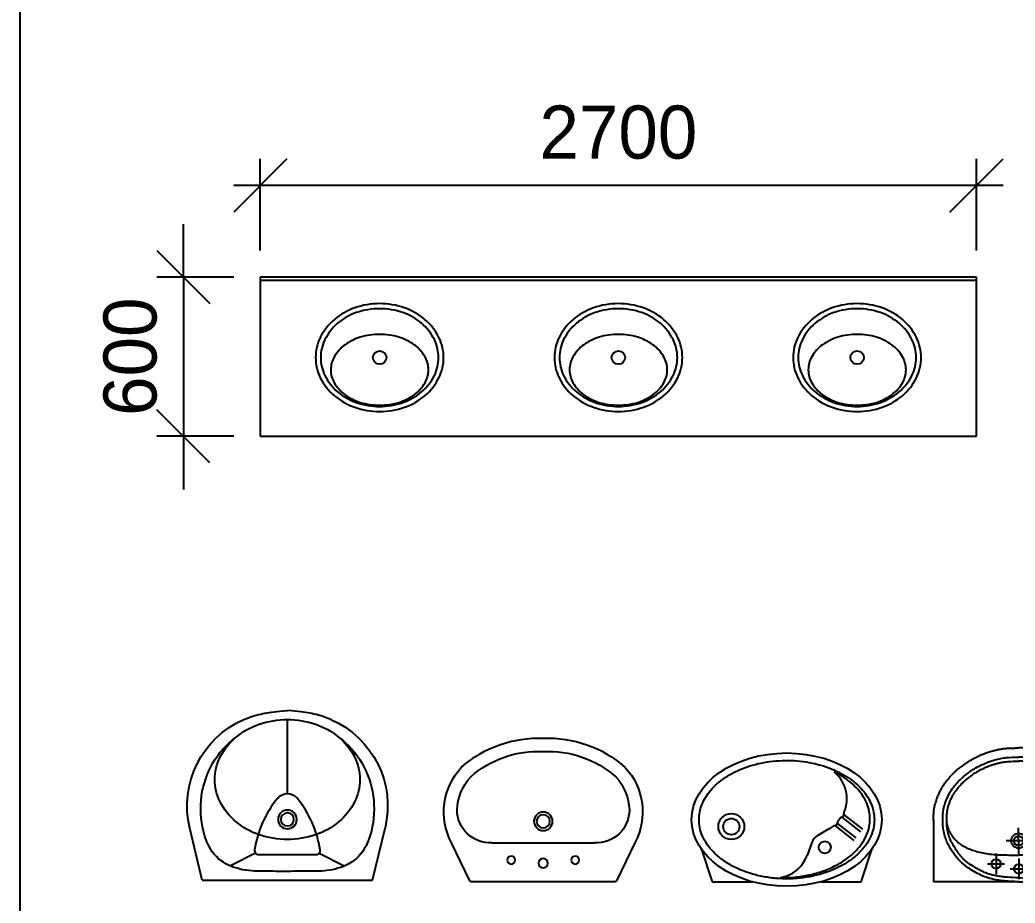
# Model space of a CAD drawing. Header units: millimetres. Extents: x 3103 to 179340, y -10977 to 70536.
# Drawn here: x 28441 to 32192, y -7972 to -4643 of the extents above; entities that cross this region are included whole.
import ezdxf

# ---------------------------------------------------------------- set-up
doc = ezdxf.new("R2010")
doc.units = ezdxf.units.MM
doc.header["$LTSCALE"] = 0.5
doc.layers.add('RAZMER', color=5, linetype='Continuous')
doc.layers.add('SANTEH', color=30, linetype='Continuous')
doc.styles.add('WROMLATS', font='wromlats.shx', dxfattribs={"bigfont": 'bigfont.shx'})
doc.dimstyles.new('juka', dxfattribs={"dimscale": 100, "dimtxt": 2, "dimasz": 2, "dimexe": 1, "dimexo": 1, "dimgap": 1, "dimtad": 1, "dimtoh": 1, "dimdec": 0, "dimzin": 0, "dimdsep": 46, "dimtxsty": 'WROMLATS', "dimblk": 'OBLIQUE', "dimcen": -3, "dimdle": 1, "dimclrd": 256, "dimclre": 256, "dimclrt": 256, "dimadec": 0, "dimazin": 0, "dimtfac": 1, "dimtdec": 0, "dimtix": 1, "dimtmove": 2, "dimatfit": 3, "dimldrblk": 'ORIGIN2', "dimfxl": 1, "dimtvp": 2.5, "dimtolj": 1, "dimtzin": 0, "dimarcsym": 0})

# ---------------------------------------------------------------- blocks, each defined once
blk = doc.blocks.new('s_10')
at = {"layer": 'SANTEH'}
for p, q in [((-151.1, 0), (0, 0)), ((0, 0), (40.7, -121.8)), ((-601.8, -122), (-561.1, -0.2)), ((-561.1, -0.2), (-410.1, -0.1)), ((-186.1, -147.8), (-203.8, -99.4)), ((-119.3, -200.3), (-163.1, -175.1)), ((-26.4, -156), (-97.4, -211.9)), ((-18.5, -166), (-89.7, -220.5)), ((-1.1, -188.2), (-71.2, -244.2)), ((6.7, -198.4), (-64.7, -253.8)), ((-77.6, -240.9), (-88.1, -227.5))]:
    blk.add_line(p, q, dxfattribs=at)
at = {"layer": 'SANTEH', "extrusion": (0, 0, -1)}
blk.add_ellipse((-280.5, -234.3), major_axis=(358.5, 0.1), ratio=0.700603, dxfattribs=at)
blk.add_ellipse((-280.5, -234.3), major_axis=(358.5, 0.1), ratio=0.700603, dxfattribs=at)
for centre, major_axis, start_param, end_param in [((-326.2, -144.2), (0, -130.5), 3.317475, 4.361651), ((-137.1, -129.9), (0, -22.8), 1.570796326800684, 7.85398163398027), ((-614.2, -117.9), (0, -13), -1.248111, -0.973645), ((-137.1, -129.9), (0, -52.2), 0.52097, 1.220058), ((53.1, -117.7), (0, -13), 0.973645, 1.248111), ((-489.1, -208.2), (0, -48.9), 1.57079632679674, 7.853981633976327), ((-489.1, -208.2), (0, -30.7), 1.570796326797164, 7.853981633976749), ((-184.1, -313.5), (0, -130.5), 3.662562, 3.795964), ((-100.8, -204.8), (0, -6.52), 0.021121, 0.654371), ((-101.2, -223), (0, -11.8), 3.162714, 4.737057), ((-82.9, -223.5), (0, -6.52), 0.907593, 1.595464), ((-184.1, -313.5), (0, -130.5), 4.302408, 5.599183), ((-72.4, -236.9), (0, -6.52), 0.219722, 0.907593), ((-76.4, -254.8), (0, -11.8), 3.361315, 4.935658), ((-58.6, -258.8), (0, -6.52), 1.160816, 1.794066)]:
    blk.add_ellipse(centre, major_axis=major_axis, ratio=0.99914, start_param=start_param, end_param=end_param, dxfattribs=at)
at = {"layer": 'SANTEH'}
for points, knots in [([(50, -234.2), (50, -243.7), (49, -253.2), (45.4, -272.2), (42.6, -281.6), (35.2, -300.3), (30.6, -309.6), (19.5, -327.7), (13, -336.6), (-1.8, -353.9), (-10.1, -362.3), (-28.4, -378.2), (-38.4, -385.9), (-59.9, -400.2), (-71.4, -406.8), (-95.7, -419.1), (-108.5, -424.7), (-135.2, -434.7), (-149, -439), (-177.5, -446.4), (-192.2, -449.4), (-221.9, -454.1), (-237, -455.7), (-267.5, -457.5), (-282.8, -457.6), (-313.3, -456.5), (-328.5, -455.3), (-358.4, -451.3), (-373.2, -448.6), (-402.1, -441.9), (-416.1, -437.8), (-443.3, -428.4), (-456.3, -423.1), (-481.2, -411.4), (-493.1, -405), (-515.3, -391.1), (-525.6, -383.7), (-544.7, -368.1), (-553.4, -359.9), (-569, -342.9), (-576, -334.1), (-588, -316.1), (-593, -306.9), (-601.3, -288.3), (-604.5, -278.9), (-609, -260), (-610.4, -250.5), (-611.3, -231.5), (-610.8, -222), (-607.8, -201.7), (-605, -190.9), (-597, -169.6), (-591.8, -159.1), (-578.9, -138.5), (-571.3, -128.4), (-553.8, -109), (-543.8, -99.7), (-521.9, -82.1), (-509.8, -73.8), (-483.9, -58.5), (-470, -51.5), (-440.7, -39.1), (-425.3, -33.7), (-393.4, -24.4), (-376.9, -20.7), (-343.3, -15), (-326.1, -13), (-291.5, -11), (-274.1, -10.9), (-239.4, -12.6), (-222.2, -14.4), (-188.4, -19.8), (-171.9, -23.4), (-139.8, -32.3), (-124.3, -37.6), (-94.8, -49.7), (-80.7, -56.6), (-54.5, -71.6), (-42.3, -79.8), (-19.9, -97.2), (-9.8, -106.5), (8.2, -125.7), (16, -135.7), (29.2, -156.3), (34.7, -166.8), (43.1, -188), (46.1, -198.7), (49.3, -217.7), (50, -226), (50, -234.2)], [0, 0, 0, 0, 0.135226, 0.135226, 0.270451, 0.270451, 0.405677, 0.405677, 0.540902, 0.540902, 0.676128, 0.676128, 0.811354, 0.811354, 0.946579, 0.946579, 1.081805, 1.081805, 1.217031, 1.217031, 1.352256, 1.352256, 1.487482, 1.487482, 1.622707, 1.622707, 1.757933, 1.757933, 1.893159, 1.893159, 2.028384, 2.028384, 2.16361, 2.16361, 2.298835, 2.298835, 2.434061, 2.434061, 2.569287, 2.569287, 2.704512, 2.704512, 2.839738, 2.839738, 2.974964, 2.974964, 3.110189, 3.110189, 3.245415, 3.245415, 3.399142, 3.399142, 3.55287, 3.55287, 3.706598, 3.706598, 3.860325, 3.860325, 4.014053, 4.014053, 4.16778, 4.16778, 4.321508, 4.321508, 4.475236, 4.475236, 4.628963, 4.628963, 4.782691, 4.782691, 4.936418, 4.936418, 5.090146, 5.090146, 5.243873, 5.243873, 5.397601, 5.397601, 5.551329, 5.551329, 5.705056, 5.705056, 5.858784, 5.858784, 6.012511, 6.012511, 6.166239, 6.166239, 6.283185, 6.283185, 6.283185, 6.283185]), ([(50, -234.2), (50, -243.7), (49, -253.2), (45.4, -272.2), (42.6, -281.6), (35.2, -300.3), (30.6, -309.6), (19.5, -327.7), (13, -336.6), (-1.8, -353.9), (-10.1, -362.3), (-28.4, -378.2), (-38.4, -385.9), (-59.9, -400.2), (-71.4, -406.8), (-95.7, -419.1), (-108.5, -424.7), (-135.2, -434.7), (-149, -439), (-177.5, -446.4), (-192.2, -449.4), (-221.9, -454.1), (-237, -455.7), (-267.5, -457.5), (-282.8, -457.6), (-313.3, -456.5), (-328.5, -455.3), (-358.4, -451.3), (-373.2, -448.6), (-402.1, -441.9), (-416.1, -437.8), (-443.3, -428.4), (-456.3, -423.1), (-481.2, -411.4), (-493.1, -405), (-515.3, -391.1), (-525.6, -383.7), (-544.7, -368.1), (-553.4, -359.9), (-569, -342.9), (-576, -334.1), (-588, -316.1), (-593, -306.9), (-601.3, -288.3), (-604.5, -278.9), (-609, -260), (-610.4, -250.5), (-611.3, -231.5), (-610.8, -222), (-607.8, -201.7), (-605, -190.9), (-597, -169.6), (-591.8, -159.1), (-578.9, -138.5), (-571.3, -128.4), (-553.8, -109), (-543.8, -99.7), (-521.9, -82.1), (-509.8, -73.8), (-483.9, -58.5), (-470, -51.5), (-440.7, -39.1), (-425.3, -33.7), (-393.4, -24.4), (-376.9, -20.7), (-343.3, -15), (-326.1, -13), (-291.5, -11), (-274.1, -10.9), (-239.4, -12.6), (-222.2, -14.4), (-188.4, -19.8), (-171.9, -23.4), (-139.8, -32.3), (-124.3, -37.6), (-94.8, -49.7), (-80.7, -56.6), (-54.5, -71.6), (-42.3, -79.8), (-19.9, -97.2), (-9.8, -106.5), (8.2, -125.7), (16, -135.7), (29.2, -156.3), (34.7, -166.8), (43.1, -188), (46.1, -198.7), (49.3, -217.7), (50, -226), (50, -234.2)], [0, 0, 0, 0, 0.135226, 0.135226, 0.270451, 0.270451, 0.405677, 0.405677, 0.540902, 0.540902, 0.676128, 0.676128, 0.811354, 0.811354, 0.946579, 0.946579, 1.081805, 1.081805, 1.217031, 1.217031, 1.352256, 1.352256, 1.487482, 1.487482, 1.622707, 1.622707, 1.757933, 1.757933, 1.893159, 1.893159, 2.028384, 2.028384, 2.16361, 2.16361, 2.298835, 2.298835, 2.434061, 2.434061, 2.569287, 2.569287, 2.704512, 2.704512, 2.839738, 2.839738, 2.974964, 2.974964, 3.110189, 3.110189, 3.245415, 3.245415, 3.399142, 3.399142, 3.55287, 3.55287, 3.706598, 3.706598, 3.860325, 3.860325, 4.014053, 4.014053, 4.16778, 4.16778, 4.321508, 4.321508, 4.475236, 4.475236, 4.628963, 4.628963, 4.782691, 4.782691, 4.936418, 4.936418, 5.090146, 5.090146, 5.243873, 5.243873, 5.397601, 5.397601, 5.551329, 5.551329, 5.705056, 5.705056, 5.858784, 5.858784, 6.012511, 6.012511, 6.166239, 6.166239, 6.283185, 6.283185, 6.283185, 6.283185]), ([(-303.5, -15.8), (-285.8, -15.4), (-268.1, -16.1), (-232, -19.4), (-213.5, -22.2), (-177.6, -30), (-160.1, -34.9), (-126.8, -46.7), (-110.9, -53.5), (-81.1, -68.8), (-67.3, -77.3), (-42, -95.7), (-30.6, -105.5), (-10.5, -126.1), (-1.8, -136.8), (12.8, -158.9), (18.7, -170.3), (27.5, -193.2), (30.5, -204.7), (33.1, -223), (33.5, -229.7), (33.5, -236.4), (33.5, -246.1), (32.5, -255.8), (28.5, -275.8), (25.4, -285.9), (16.8, -306.1), (11.5, -316.1), (-1.5, -335.5), (-9.1, -345.1), (-26.4, -363.4), (-36.2, -372.2), (-57.6, -388.9), (-69.2, -396.7), (-88.2, -407.6), (-94.9, -411.2), (-101.7, -414.6)], [4.686362, 4.686362, 4.686362, 4.686362, 4.843352, 4.843352, 5.011277, 5.011277, 5.179203, 5.179203, 5.347129, 5.347129, 5.515054, 5.515054, 5.68298, 5.68298, 5.850906, 5.850906, 6.018831, 6.018831, 6.186757, 6.186757, 6.283185, 6.283185, 6.283185, 6.423636, 6.423636, 6.571865, 6.571865, 6.720095, 6.720095, 6.868324, 6.868324, 7.016553, 7.016553, 7.164783, 7.164783, 7.240865, 7.240865, 7.240865, 7.240865])]:
    blk.add_open_spline(points, degree=3, knots=knots, dxfattribs=at)
blk = doc.blocks.new('S_37')
at = {"layer": 'SANTEH'}
for p, q in [((-509.49605, 0), (-584.34985, 311.77085)), ((509.49605, 0), (584.34985, 311.77085)), ((-190.26295, 162.09305), (-340.7173, 85.6987)), ((190.2726, 162.09305), (340.6452, 85.7379)), ((509.49605, 0), (-509.49605, 0))]:
    blk.add_line(p, q, dxfattribs=at)
for points in [[(-260.3896, 962.9754), (-238.2047, 970.9534), (-218.6494, 977.65735), (-201.3231, 983.2417), (-185.82515, 987.86085), (-171.75505, 991.66925), (-158.7121, 994.82135), (-146.29575, 997.4716), (-134.10545, 999.7744), (-121.74705, 1001.8681), (-108.85275, 1003.8264), (-95.06125, 1005.70685), (-80.0112, 1007.56705), (-63.3414, 1009.4646), (-44.69045, 1011.45705), (-23.6971, 1013.602), (0, 1015.957)], [(260.3896, 962.9754), (238.2047, 970.9534), (218.6494, 977.65735), (201.3231, 983.2417), (185.82515, 987.86085), (171.75505, 991.66925), (158.7121, 994.82135), (146.29575, 997.4716), (134.10545, 999.7744), (121.74705, 1001.8681), (108.85275, 1003.8264), (95.06125, 1005.70685), (80.0112, 1007.56705), (63.3414, 1009.4646), (44.69045, 1011.45705), (23.6971, 1013.602), (0, 1015.957)], [(0, 518.98535), (0, 657.7565), (0, 796.2694), (0, 961.8449)], [(-306.60185, 856.73185), (-329.19715, 840.305), (-348.55845, 823.1569), (-367.06375, 805.0624), (-367.06375, 805.0624), (-384.66075, 786.06165), (-401.3138, 766.2008), (-416.9916, 745.52785), (-431.66285, 724.09065), (-445.29605, 701.937), (-457.85995, 679.1148), (-469.32315, 655.6719), (-479.6543, 631.6562), (-479.6543, 631.6562), (-488.82395, 607.1161), (-496.81025, 582.1022), (-503.59325, 556.66555), (-509.15305, 530.85725), (-513.4697, 504.72845), (-516.5233, 478.3303), (-518.2939, 451.71385), (-518.7616, 424.9302), (-518.7616, 424.9302), (-517.9194, 398.05925), (-515.8123, 371.2959), (-512.4983, 344.8637), (-508.03525, 318.98635), (-502.48125, 293.88745), (-495.89415, 269.79065), (-488.33195, 246.9195), (-479.8526, 225.49775), (-479.8526, 225.49775), (-470.508, 205.6991), (-460.3261, 187.49815), (-449.3287, 170.8195), (-437.53765, 155.5879), (-424.97485, 141.728), (-411.66215, 129.1645), (-397.62135, 117.8221), (-382.8744, 107.62545), (-382.8744, 107.62545), (-367.4638, 98.5039), (-351.5152, 90.4055), (-335.1749, 83.2828), (-318.5892, 77.0884), (-301.9045, 71.77505), (-285.267, 67.2953), (-268.82315, 63.6018), (-252.7192, 60.6472), (-252.7192, 60.6472), (-237.059, 58.3767), (-221.7764, 56.70615), (-206.76285, 55.54395), (-191.9097, 54.7984), (-177.10835, 54.378), (-162.25025, 54.19115), (-147.22665, 54.1462), (-131.9291, 54.15155), (-131.9291, 54.15155), (-116.28335, 54.1324), (-100.3533, 54.0811), (-84.2372, 54.0066), (-68.03335, 53.918), (-51.84005, 53.8244), (-35.7556, 53.7348), (-19.87825, 53.6583), (-4.3063, 53.6039), (-4.3063, 53.6039), (10.89555, 53.57815), (25.7972, 53.5771), (40.5023, 53.5941), (55.1144, 53.62275), (69.73705, 53.65635), (84.47375, 53.6885), (99.4282, 53.7126), (114.70385, 53.72205), (114.70385, 53.72205), (130.3799, 53.72615), (146.43795, 53.7969), (162.8353, 54.02215), (179.52905, 54.4897), (196.47645, 55.28745), (213.6348, 56.50315), (230.96115, 58.2247), (248.41285, 60.5398), (248.41285, 60.5398), (265.93825, 63.52985), (283.4503, 67.25), (300.85315, 71.74885), (318.05095, 77.075), (334.9478, 83.2771), (351.4479, 90.4038), (367.4554, 98.5037), (382.8744, 107.62545), (382.8744, 107.62545), (397.62135, 117.8221), (411.66215, 129.1645), (424.97485, 141.728), (437.53765, 155.5879), (449.3287, 170.8195), (460.3261, 187.49815), (470.508, 205.6991), (479.8526, 225.49775), (479.8526, 225.49775), (488.33195, 246.9195), (495.89415, 269.79065), (502.48125, 293.88745), (508.03525, 318.98635), (512.4983, 344.8637), (515.8123, 371.2959), (517.9194, 398.05925), (518.7616, 424.9302), (518.7616, 424.9302), (518.2939, 451.71385), (516.5233, 478.3303), (513.4697, 504.72845), (509.15305, 530.85725), (503.59325, 556.66555), (496.81025, 582.1022), (488.82395, 607.1161), (479.6543, 631.6562), (479.6543, 631.6562), (469.32315, 655.6719), (457.85995, 679.1148), (445.29605, 701.937), (431.66285, 724.09065), (416.9916, 745.52785), (401.3138, 766.2008), (384.66075, 786.06165), (367.06375, 805.0624), (367.06375, 805.0624), (348.55845, 823.1569), (329.19715, 840.305), (306.60185, 856.73185)]]:
    blk.add_lwpolyline(points, dxfattribs=at)
blk.add_lwpolyline([(0, 961.8449, 0.082757), (-169.4335, 933.6079, 0.090524), (-306.60185, 856.73185, 0.104224), (-401.9927, 736.74985, 0.116526), (-433.6005, 602.96645, 0.116526), (-401.9927, 469.183, 0.104224), (-306.60185, 349.201, 0.090524), (-169.4335, 272.32495, 0.082757), (0, 244.08795, 0.082757), (169.4335, 272.32495, 0.090524), (306.60185, 349.201, 0.104224), (401.9927, 469.183, 0.116526), (433.6005, 602.96645, 0.116526), (401.9927, 736.74985, 0.104224), (306.60185, 856.73185, 0.090524), (169.4335, 933.6079, 0.082757)], format="xyb", close=True, dxfattribs=at)
blk.add_lwpolyline([(58.0418, 491.48035, -0.133789), (196.25085, 181.8557, -0.453405), (171.4681, 153.567), (-171.45845, 153.567, -0.453405), (-196.2412, 181.8557, -0.133789), (-58.03215, 491.48035)], format="xyb", dxfattribs=at)
for radius in [56.07475, 39.25235]:
    blk.add_circle((0, 364.48595), radius, dxfattribs=at)
for centre, radius, start, end in [((-33.64485, 443.99085), 566.3551, 113.600554, 193.500731), ((33.64485, 443.99085), 566.3551, 346.499269, 66.399446), ((0.00485, 443.98535), 75, 39.295431, 140.704569)]:
    blk.add_arc(centre, radius, start, end, dxfattribs=at)
blk = doc.blocks.new('Rakov4')
at = {"color": 0, "linetype": 'Continuous', "ltscale": 10}
blk.add_line((-193.5, -147.2), (193.5, -147.2), dxfattribs=at)
blk.add_lwpolyline([(268.7, 0), (-268.7, 0, 0.288738), (-277.7, -5.7), (-345.4, -147.2, 0.323163), (-307.6, -432.3, 0.195482), (0, -540.9, 0.195482), (307.6, -432.3, 0.323163), (345.4, -147.2), (277.7, -5.7, 0.288738)], format="xyb", close=True, dxfattribs=at)
for centre, radius in [((-120.7, -81.8), 15), ((0, -70), 17.5), ((120.7, -81.8), 15), ((0, -228), 35), ((0, -228), 25)]:
    blk.add_circle(centre, radius, dxfattribs=at)
for centre, radius, start, end in [((-200.9, -270.7), 123.7, 86.5587, 180), ((200.9, -270.7), 123.7, 360, 93.4413), ((-129, -263.5), 195.8, 182.0891, 222.5037), ((129, -263.5), 195.8, 317.4963, 357.9109), ((-19.8, -108.4), 383.2, 228.5881, 272.9606), ((19.8, -108.4), 383.2, 267.0394, 311.4119)]:
    blk.add_arc(centre, radius, start, end, dxfattribs=at)
blk = doc.blocks.new('r1')
at = {"layer": 'SANTEH', "ltscale": 5}
for p, q in [((0, 0), (0, -600)), ((2700, 0), (0, 0)), ((2700, -600), (2700, 0)), ((0, -12), (2700, -12)), ((0, -600), (2700, -600))]:
    blk.add_line(p, q, dxfattribs=at)
at = {"layer": 'SANTEH', "ltscale": 5, "elevation": 860}
for points in [[(450, -100, 0.084101), (355.9, -115.9, 0.091322), (279.4, -159.5, 0.103814), (226.4, -227.3, 0.114782), (208.7, -303.2, 0.114782), (226.4, -379.1, 0.103814), (279.4, -446.9, 0.091322), (355.9, -490.5, 0.084101), (450, -506.4, 0.084101), (544.1, -490.5, 0.091322), (620.6, -446.9, 0.103814), (673.6, -379.1, 0.114782), (691.3, -303.2, 0.114782), (673.6, -227.3, 0.103814), (620.6, -159.5, 0.091322), (544.1, -115.9, 0.084101)], [(1350, -100, 0.084101), (1255.9, -115.9, 0.091322), (1179.4, -159.5, 0.103814), (1126.4, -227.3, 0.114782), (1108.7, -303.2, 0.114782), (1126.4, -379.1, 0.103814), (1179.4, -446.9, 0.091322), (1255.9, -490.5, 0.084101), (1350, -506.4, 0.084101), (1444.1, -490.5, 0.091322), (1520.6, -446.9, 0.103814), (1573.6, -379.1, 0.114782), (1591.3, -303.2, 0.114782), (1573.6, -227.3, 0.103814), (1520.6, -159.5, 0.091322), (1444.1, -115.9, 0.084101)], [(2250, -100, 0.084101), (2155.9, -115.9, 0.091322), (2079.4, -159.5, 0.103814), (2026.4, -227.3, 0.114782), (2008.7, -303.2, 0.114782), (2026.4, -379.1, 0.103814), (2079.4, -446.9, 0.091322), (2155.9, -490.5, 0.084101), (2250, -506.4, 0.084101), (2344.1, -490.5, 0.091322), (2420.6, -446.9, 0.103814), (2473.6, -379.1, 0.114782), (2491.3, -303.2, 0.114782), (2473.6, -227.3, 0.103814), (2420.6, -159.5, 0.091322), (2344.1, -115.9, 0.084101)], [(450, -119.1, 0.084101), (362.1, -133.9, 0.091322), (291.6, -174.1, 0.103814), (243.5, -235.7, 0.114782), (227.8, -303.2, 0.114782), (243.5, -370.7, 0.103814), (291.6, -432.3, 0.091322), (362.1, -472.5, 0.084101), (450, -487.3, 0.084101), (537.9, -472.5, 0.091322), (608.4, -432.3, 0.103814), (656.5, -370.7, 0.114782), (672.2, -303.2, 0.114782), (656.5, -235.7, 0.103814), (608.4, -174.1, 0.091322), (537.9, -133.9, 0.084101)], [(1350, -119.1, 0.084101), (1262.1, -133.9, 0.091322), (1191.6, -174.1, 0.103814), (1143.5, -235.7, 0.114782), (1127.8, -303.2, 0.114782), (1143.5, -370.7, 0.103814), (1191.6, -432.3, 0.091322), (1262.1, -472.5, 0.084101), (1350, -487.3, 0.084101), (1437.9, -472.5, 0.091322), (1508.4, -432.3, 0.103814), (1556.5, -370.7, 0.114782), (1572.2, -303.2, 0.114782), (1556.5, -235.7, 0.103814), (1508.4, -174.1, 0.091322), (1437.9, -133.9, 0.084101)], [(2250, -119.1, 0.084101), (2162.1, -133.9, 0.091322), (2091.6, -174.1, 0.103814), (2043.5, -235.7, 0.114782), (2027.8, -303.2, 0.114782), (2043.5, -370.7, 0.103814), (2091.6, -432.3, 0.091322), (2162.1, -472.5, 0.084101), (2250, -487.3, 0.084101), (2337.9, -472.5, 0.091322), (2408.4, -432.3, 0.103814), (2456.5, -370.7, 0.114782), (2472.2, -303.2, 0.114782), (2456.5, -235.7, 0.103814), (2408.4, -174.1, 0.091322), (2337.9, -133.9, 0.084101)], [(450, -215.8, 0.073018), (377.2, -226.5, 0.084057), (319.8, -254.9, 0.106512), (278.8, -300.6, 0.130573), (265.8, -349.2, 0.130573), (278.8, -397.9, 0.106512), (319.8, -443.6, 0.084057), (377.2, -472, 0.073018), (450, -482.6, 0.073018), (522.8, -472, 0.084057), (580.2, -443.6, 0.106512), (621.2, -397.9, 0.130573), (634.2, -349.2, 0.130573), (621.2, -300.6, 0.106512), (580.2, -254.9, 0.084057), (522.8, -226.5, 0.073018)], [(1350, -215.8, 0.073018), (1277.2, -226.5, 0.084057), (1219.8, -254.9, 0.106512), (1178.8, -300.6, 0.130573), (1165.8, -349.2, 0.130573), (1178.8, -397.9, 0.106512), (1219.8, -443.6, 0.084057), (1277.2, -472, 0.073018), (1350, -482.6, 0.073018), (1422.8, -472, 0.084057), (1480.2, -443.6, 0.106512), (1521.2, -397.9, 0.130573), (1534.2, -349.2, 0.130573), (1521.2, -300.6, 0.106512), (1480.2, -254.9, 0.084057), (1422.8, -226.5, 0.073018)], [(2250, -215.8, 0.073018), (2177.2, -226.5, 0.084057), (2119.8, -254.9, 0.106512), (2078.8, -300.6, 0.130573), (2065.8, -349.2, 0.130573), (2078.8, -397.9, 0.106512), (2119.8, -443.6, 0.084057), (2177.2, -472, 0.073018), (2250, -482.6, 0.073018), (2322.8, -472, 0.084057), (2380.2, -443.6, 0.106512), (2421.2, -397.9, 0.130573), (2434.2, -349.2, 0.130573), (2421.2, -300.6, 0.106512), (2380.2, -254.9, 0.084057), (2322.8, -226.5, 0.073018)]]:
    blk.add_lwpolyline(points, format="xyb", close=True, dxfattribs=at)
at = {"layer": 'SANTEH', "ltscale": 5}
for centre in [(450, -303.2, 860), (1350, -303.2, 860), (2250, -303.2, 860)]:
    blk.add_circle(centre, 25.4, dxfattribs=at)
blk = doc.blocks.new('_Oblique')
at = {"color": 0, "lineweight": -2}
blk.add_line((-0.5, -0.5), (0.5, 0.5), dxfattribs=at)
blk = doc.blocks.new('*D1479')
at = {"layer": 'Defpoints', "color": 0, "transparency": 16777216}
for p in [(29346.7, -5267.1), (29346.7, -5612.4), (32046.7, -5612.4)]:
    blk.add_point(p, dxfattribs=at)
at = {"layer": 'RAZMER', "lineweight": -2, "transparency": 16777216}
for p, q in [((29346.7, -5512.4), (29346.7, -5167.1)), ((32046.7, -5512.4), (32046.7, -5167.1)), ((32146.7, -5267.1), (29246.7, -5267.1))]:
    blk.add_line(p, q, dxfattribs=at)
at = {"layer": 'RAZMER', "lineweight": -2, "transparency": 16777216, "xscale": 200, "yscale": 200, "zscale": 200, "rotation": 180}
blk.add_blockref('_Oblique', (29346.7, -5267.1), dxfattribs=at)
at = {"layer": 'RAZMER', "lineweight": -2, "transparency": 16777216, "xscale": 200, "yscale": 200, "zscale": 200}
blk.add_blockref('_Oblique', (32046.7, -5267.1), dxfattribs=at)
at = {"layer": 'RAZMER', "transparency": 16777216, "insert": (30696.7, -5067.1), "char_height": 200, "attachment_point": 5, "style": 'WROMLATS'}
blk.add_mtext('\\A1;2700', dxfattribs=at)
blk = doc.blocks.new('_Origin2')
at = {"color": 0, "linetype": 'ByBlock', "lineweight": -2}
blk.add_line((-0.5, 0), (-1, 0), dxfattribs=at)
for radius in [0.5, 0.25]:
    blk.add_circle((0, 0), radius, dxfattribs=at)
blk = doc.blocks.new('*D1480')
at = {"layer": 'Defpoints', "color": 0, "transparency": 16777216}
for p in [(29346.7, -5612.4), (29057.1, -6212.4), (29346.7, -6212.4)]:
    blk.add_point(p, dxfattribs=at)
at = {"layer": 'RAZMER', "lineweight": -2, "transparency": 16777216}
for p, q in [((29057.1, -5612.4), (29057.1, -5412.4)), ((29246.7, -5612.4), (28957.1, -5612.4)), ((29057.1, -5612.4), (29057.1, -6212.4)), ((29246.7, -6212.4), (28957.1, -6212.4)), ((29057.1, -6212.4), (29057.1, -6412.4))]:
    blk.add_line(p, q, dxfattribs=at)
at = {"layer": 'RAZMER', "lineweight": -2, "transparency": 16777216, "xscale": 200, "yscale": 200, "zscale": 200}
for p, rotation in [((29057.1, -5612.4), 270), ((29057.1, -6212.4), 90)]:
    blk.add_blockref('_Oblique', p, dxfattribs=dict(at, rotation=rotation))
at = {"layer": 'RAZMER', "transparency": 16777216, "insert": (28857.1, -5912.4), "char_height": 200, "attachment_point": 5, "rotation": 90, "style": 'WROMLATS'}
blk.add_mtext('\\A1;600', dxfattribs=at)
blk = doc.blocks.new('uf86890')
at = {"layer": 'SANTEH'}
for p, q in [((11679.8, 7881), (11358.9, 7881)), ((11358.9, 7647.6), (11358.9, 7881)), ((11679.8, 7881), (12000.7, 7881)), ((12000.7, 7647.6), (12000.7, 7881)), ((11594.6, 7774.2), (11594.6, 7852.5)), ((11679.8, 7793.6), (11679.8, 7871.8)), ((11765, 7774.2), (11765, 7852.5)), ((11626.4, 7813.4), (11562.9, 7813.4)), ((11711.6, 7832.7), (11648, 7832.7)), ((11796.8, 7813.4), (11733.2, 7813.4)), ((11679.8, 7775.8), (11679.8, 7677.3)), ((11628, 7726.5), (11726.5, 7726.5))]:
    blk.add_line(p, q, dxfattribs=at)
for centre, radius in [((11679.8, 7832.7), 17.7), ((11594.6, 7813.4), 17.7), ((11765, 7813.4), 17.7), ((11679.8, 7726.5), 28), ((11679.8, 7726.5), 18.1)]:
    blk.add_circle(centre, radius, dxfattribs=at)
for points in [[(11679.8, 7881), (11616.6, 7877.1), (11593.7, 7873.6), (11563.6, 7866.2), (11515.8, 7844.8), (11494.2, 7831.5), (11457.5, 7801.7), (11433.8, 7772.5), (11414.2, 7740.1), (11405.6, 7720.7), (11398.8, 7696.7), (11395.2, 7676.7), (11393.9, 7647.1), (11396.6, 7607.3), (11403.4, 7583), (11419, 7548), (11433.7, 7525.3), (11464.4, 7491.3), (11491.2, 7469.8), (11513.1, 7454.7), (11537, 7442), (11557.6, 7432.6), (11590.4, 7421.6), (11612.7, 7416.1), (11634.7, 7413.1), (11679.8, 7411.8)], [(11679.8, 7881), (11743, 7877.1), (11765.9, 7873.6), (11796, 7866.2), (11843.9, 7844.8), (11865.4, 7831.5), (11902.2, 7801.7), (11925.9, 7772.5), (11945.4, 7740.1), (11954, 7720.7), (11960.8, 7696.7), (11964.5, 7676.7), (11965.7, 7647.1), (11963, 7607.3), (11956.2, 7583), (11940.7, 7548), (11925.9, 7525.3), (11895.2, 7491.3), (11868.4, 7469.8), (11846.5, 7454.7), (11822.7, 7442), (11802, 7432.6), (11769.2, 7421.6), (11746.9, 7416.1), (11724.9, 7413.1), (11679.8, 7411.8)], [(11409, 7660.8), (11414.9, 7682.4), (11424.5, 7700.9), (11430.8, 7710.9), (11438.5, 7720), (11445, 7727), (11454.8, 7734.9), (11462.1, 7740.6), (11472.5, 7746.9), (11482.7, 7752.4), (11492.4, 7756.5), (11510.3, 7763.3), (11531.8, 7769), (11557.4, 7774.3), (11585.8, 7777.9), (11608.3, 7779.4), (11643.3, 7780.2), (11679.8, 7780.2)], [(11950.6, 7660.8), (11944.7, 7682.4), (11935.1, 7700.9), (11928.8, 7710.9), (11921.1, 7720), (11914.6, 7727), (11904.8, 7734.9), (11897.5, 7740.6), (11887.1, 7746.9), (11877, 7752.4), (11867.2, 7756.5), (11849.3, 7763.3), (11827.8, 7769), (11802.3, 7774.3), (11773.8, 7777.9), (11751.3, 7779.4), (11716.3, 7780.2), (11679.8, 7780.2)]]:
    blk.add_spline(points, degree=3, dxfattribs=at)
for points, knots in [([(11680.3, 7866), (11665.9, 7865.5), (11651.7, 7865), (11630.9, 7863.5), (11624.1, 7862.9), (11610.6, 7861.2), (11603.9, 7860.2), (11591.9, 7858.1), (11586.7, 7856.9), (11578.6, 7854.9), (11575.6, 7854.1), (11569.8, 7852.4), (11566.9, 7851.5), (11561.2, 7849.6), (11558.3, 7848.5), (11549.9, 7845.2), (11544.3, 7842.7), (11534, 7837.7), (11529.2, 7835.2), (11520.8, 7830.5), (11517.1, 7828.3), (11509.8, 7823.8), (11506.2, 7821.5), (11495.5, 7814.3), (11488.6, 7809.3), (11479.6, 7801.9), (11477.2, 7799.8), (11473.3, 7796.2), (11471.7, 7794.7), (11468.8, 7791.8), (11467.5, 7790.5), (11463.7, 7786.5), (11461.3, 7783.7), (11456.1, 7777.5), (11453.4, 7774.1), (11449.1, 7768.2), (11447.4, 7765.9), (11444.2, 7761.3), (11442.6, 7758.9), (11438, 7751.8), (11435.1, 7747), (11430.9, 7739.6), (11429.6, 7737.2), (11427.6, 7733.3), (11426.9, 7732), (11425.6, 7729.4), (11425, 7728.1), (11423.2, 7724.2), (11422, 7721.6), (11420.6, 7718), (11420.2, 7717), (11419.5, 7715), (11419.2, 7714.1), (11418.6, 7712.3), (11418.3, 7711.4), (11417.4, 7708.6), (11416.8, 7706.7), (11415.7, 7702.7), (11415.2, 7700.6), (11414.4, 7697.2), (11414, 7695.9), (11413.5, 7693.6), (11413.3, 7692.7), (11412.9, 7690.8), (11412.7, 7689.8), (11412.1, 7687), (11411.7, 7685.1), (11411.1, 7681.8), (11410.8, 7680.3), (11410.4, 7677.8), (11410.3, 7676.8), (11410, 7674.9), (11409.9, 7674.1), (11409.8, 7672.4), (11409.7, 7671.6), (11409.5, 7669), (11409.3, 7667.3), (11409, 7662.1), (11409, 7658.5), (11408.9, 7652.5), (11408.9, 7650.1), (11408.9, 7646.7), (11408.9, 7645.7), (11408.9, 7643.8), (11408.9, 7642.8), (11408.9, 7639.9), (11409, 7638), (11409.1, 7632.3), (11409.2, 7628.6), (11409.7, 7622.6), (11409.9, 7620.2), (11410.4, 7615.6), (11410.8, 7613.3), (11411.3, 7610.2), (11411.5, 7609.2), (11411.9, 7607.3), (11412.1, 7606.4), (11412.8, 7603.5), (11413.3, 7601.6), (11414.9, 7595.8), (11416.2, 7591.9), (11419, 7584), (11420.5, 7580.1), (11423.7, 7572.2), (11425.5, 7568.3), (11428.5, 7562.1), (11429.6, 7559.8), (11431.8, 7555.8), (11432.8, 7554), (11434.9, 7550.5), (11436, 7548.7), (11439.3, 7543.5), (11441.6, 7540), (11445.7, 7534.3), (11447.5, 7531.9), (11451.1, 7527.3), (11452.9, 7525), (11458.5, 7518.4), (11462.5, 7514.1), (11468.5, 7507.9), (11470.6, 7505.9), (11474.1, 7502.7), (11475.5, 7501.4), (11478.4, 7498.9), (11479.9, 7497.7), (11484.3, 7494), (11487.4, 7491.5), (11493, 7487.2), (11495.5, 7485.3), (11499.2, 7482.5), (11500.5, 7481.6), (11502.9, 7479.8), (11504.2, 7478.9), (11507.9, 7476.2), (11510.3, 7474.5), (11514.9, 7471.3), (11517.1, 7469.9), (11520.4, 7467.8), (11521.6, 7467.1), (11524, 7465.7), (11525.2, 7465), (11528.9, 7462.9), (11531.4, 7461.6), (11536.4, 7459), (11538.9, 7457.8), (11542.7, 7455.9), (11544.1, 7455.3), (11546.7, 7454), (11548, 7453.3), (11552, 7451.4), (11554.6, 7450.2), (11558.7, 7448.4), (11560.1, 7447.8), (11562.8, 7446.7), (11564, 7446.2), (11567.6, 7444.7), (11570.1, 7443.8), (11577.6, 7441.1), (11582.7, 7439.5), (11589.5, 7437.5), (11591, 7437), (11593.9, 7436.2), (11595.3, 7435.8), (11597.9, 7435.1), (11599.2, 7434.7), (11603.1, 7433.7), (11605.7, 7433), (11610, 7432), (11611.7, 7431.6), (11614.8, 7431), (11616.2, 7430.7), (11620.4, 7429.9), (11623.3, 7429.5), (11630.2, 7428.6), (11634.3, 7428.1), (11642.6, 7427.5), (11646.8, 7427.3), (11660.4, 7426.8), (11670, 7426.8), (11679.8, 7426.8)], [0, 0, 0, 0, 43.19227, 43.19227, 64.428326, 64.428326, 85.664382, 85.664382, 102.580285, 102.580285, 112.429061, 112.429061, 122.163678, 122.163678, 131.898294, 131.898294, 151.367527, 151.367527, 168.184676, 168.184676, 181.673197, 181.673197, 195.161717, 195.161717, 222.138757, 222.138757, 232.328171, 232.328171, 239.592784, 239.592784, 245.582607, 245.582607, 257.653698, 257.653698, 271.732396, 271.732396, 280.638814, 280.638814, 289.545232, 289.545232, 307.358068, 307.358068, 316.342739, 316.342739, 321.040343, 321.040343, 325.737947, 325.737947, 335.133155, 335.133155, 338.779401, 338.779401, 342.023614, 342.023614, 345.267827, 345.267827, 351.756252, 351.756252, 358.648681, 358.648681, 362.864106, 362.864106, 365.919236, 365.919236, 368.974366, 368.974366, 375.084627, 375.084627, 380.079698, 380.079698, 383.485576, 383.485576, 386.327912, 386.327912, 389.170249, 389.170249, 394.854922, 394.854922, 406.224267, 406.224267, 413.584667, 413.584667, 416.542166, 416.542166, 419.499666, 419.499666, 425.414664, 425.414664, 437.244661, 437.244661, 445.080506, 445.080506, 452.795662, 452.795662, 456.10995, 456.10995, 459.424238, 459.424238, 466.052814, 466.052814, 479.309966, 479.309966, 492.567118, 492.567118, 506.487497, 506.487497, 514.734396, 514.734396, 521.412247, 521.412247, 528.090098, 528.090098, 541.445801, 541.445801, 550.75719, 550.75719, 560.06858, 560.06858, 578.691359, 578.691359, 587.873849, 587.873849, 594.022494, 594.022494, 600.171139, 600.171139, 612.468428, 612.468428, 622.072816, 622.072816, 626.770822, 626.770822, 631.468828, 631.468828, 640.86484, 640.86484, 649.267547, 649.267547, 653.802938, 653.802938, 658.338329, 658.338329, 667.409112, 667.409112, 675.985277, 675.985277, 680.494629, 680.494629, 685.003982, 685.003982, 694.022686, 694.022686, 699.063567, 699.063567, 703.292738, 703.292738, 711.73182, 711.73182, 728.609983, 728.609983, 733.704127, 733.704127, 737.9282, 737.9282, 742.152272, 742.152272, 750.600418, 750.600418, 756.270459, 756.270459, 760.96774, 760.96774, 770.253159, 770.253159, 783.47179, 783.47179, 796.69042, 796.69042, 825.996232, 825.996232, 825.996232, 825.996232]), ([(11679.3, 7866), (11693.7, 7865.5), (11707.9, 7865), (11728.8, 7863.5), (11735.6, 7862.9), (11749.1, 7861.2), (11755.8, 7860.2), (11767.7, 7858.1), (11772.9, 7856.9), (11781.1, 7854.9), (11784, 7854.1), (11789.9, 7852.4), (11792.7, 7851.5), (11798.4, 7849.6), (11801.3, 7848.5), (11809.8, 7845.2), (11815.4, 7842.7), (11825.7, 7837.7), (11830.4, 7835.2), (11838.8, 7830.5), (11842.5, 7828.3), (11849.8, 7823.8), (11853.4, 7821.5), (11864.2, 7814.3), (11871.1, 7809.3), (11880, 7801.9), (11882.4, 7799.8), (11886.4, 7796.2), (11888, 7794.7), (11890.9, 7791.8), (11892.1, 7790.5), (11895.9, 7786.5), (11898.4, 7783.7), (11903.6, 7777.5), (11906.3, 7774.1), (11910.6, 7768.2), (11912.2, 7765.9), (11915.4, 7761.3), (11917, 7758.9), (11921.6, 7751.8), (11924.6, 7747), (11928.7, 7739.6), (11930, 7737.2), (11932, 7733.3), (11932.7, 7732), (11934, 7729.4), (11934.6, 7728.1), (11936.5, 7724.2), (11937.6, 7721.6), (11939, 7718), (11939.4, 7717), (11940.1, 7715), (11940.5, 7714.1), (11941.1, 7712.3), (11941.4, 7711.4), (11942.3, 7708.6), (11942.8, 7706.7), (11943.9, 7702.7), (11944.4, 7700.6), (11945.3, 7697.2), (11945.6, 7695.9), (11946.1, 7693.6), (11946.3, 7692.7), (11946.8, 7690.8), (11947, 7689.8), (11947.6, 7687), (11947.9, 7685.1), (11948.6, 7681.8), (11948.8, 7680.3), (11949.2, 7677.8), (11949.4, 7676.8), (11949.6, 7674.9), (11949.7, 7674.1), (11949.9, 7672.4), (11950, 7671.6), (11950.2, 7669), (11950.3, 7667.3), (11950.6, 7662.1), (11950.7, 7658.5), (11950.7, 7652.5), (11950.8, 7650.1), (11950.7, 7646.7), (11950.7, 7645.7), (11950.7, 7643.8), (11950.7, 7642.8), (11950.7, 7639.9), (11950.7, 7638), (11950.5, 7632.3), (11950.4, 7628.6), (11950, 7622.6), (11949.7, 7620.2), (11949.2, 7615.6), (11948.9, 7613.3), (11948.3, 7610.2), (11948.1, 7609.2), (11947.7, 7607.3), (11947.5, 7606.4), (11946.9, 7603.5), (11946.4, 7601.6), (11944.7, 7595.8), (11943.4, 7591.9), (11940.7, 7584), (11939.2, 7580.1), (11935.9, 7572.2), (11934.2, 7568.3), (11931.2, 7562.1), (11930, 7559.8), (11927.8, 7555.8), (11926.8, 7554), (11924.7, 7550.5), (11923.7, 7548.7), (11920.4, 7543.5), (11918, 7540), (11913.9, 7534.3), (11912.2, 7531.9), (11908.6, 7527.3), (11906.7, 7525), (11901.1, 7518.4), (11897.2, 7514.1), (11891.1, 7507.9), (11889, 7505.9), (11885.5, 7502.7), (11884.1, 7501.4), (11881.3, 7498.9), (11879.8, 7497.7), (11875.3, 7494), (11872.2, 7491.5), (11866.7, 7487.2), (11864.2, 7485.3), (11860.4, 7482.5), (11859.2, 7481.6), (11856.7, 7479.8), (11855.5, 7478.9), (11851.8, 7476.2), (11849.3, 7474.5), (11844.7, 7471.3), (11842.6, 7469.9), (11839.2, 7467.8), (11838, 7467.1), (11835.7, 7465.7), (11834.4, 7465), (11830.8, 7462.9), (11828.2, 7461.6), (11823.2, 7459), (11820.8, 7457.8), (11816.9, 7455.9), (11815.6, 7455.3), (11812.9, 7454), (11811.6, 7453.3), (11807.6, 7451.4), (11805, 7450.2), (11801, 7448.4), (11799.5, 7447.8), (11796.9, 7446.7), (11795.7, 7446.2), (11792, 7444.7), (11789.6, 7443.8), (11782.1, 7441.1), (11777, 7439.5), (11770.2, 7437.5), (11768.6, 7437), (11765.7, 7436.2), (11764.4, 7435.8), (11761.7, 7435.1), (11760.4, 7434.7), (11756.5, 7433.7), (11753.9, 7433), (11749.6, 7432), (11747.9, 7431.6), (11744.8, 7431), (11743.4, 7430.7), (11739.2, 7429.9), (11736.4, 7429.5), (11729.4, 7428.6), (11725.3, 7428.1), (11717, 7427.5), (11712.8, 7427.3), (11699.2, 7426.8), (11689.6, 7426.8), (11679.8, 7426.8)], [0, 0, 0, 0, 43.19227, 43.19227, 64.428326, 64.428326, 85.664382, 85.664382, 102.580285, 102.580285, 112.429061, 112.429061, 122.163678, 122.163678, 131.898294, 131.898294, 151.367527, 151.367527, 168.184676, 168.184676, 181.673197, 181.673197, 195.161717, 195.161717, 222.138757, 222.138757, 232.328171, 232.328171, 239.592784, 239.592784, 245.582607, 245.582607, 257.653698, 257.653698, 271.732396, 271.732396, 280.638814, 280.638814, 289.545232, 289.545232, 307.358068, 307.358068, 316.342739, 316.342739, 321.040343, 321.040343, 325.737947, 325.737947, 335.133155, 335.133155, 338.779401, 338.779401, 342.023614, 342.023614, 345.267827, 345.267827, 351.756252, 351.756252, 358.648681, 358.648681, 362.864106, 362.864106, 365.919236, 365.919236, 368.974366, 368.974366, 375.084627, 375.084627, 380.079698, 380.079698, 383.485576, 383.485576, 386.327912, 386.327912, 389.170249, 389.170249, 394.854922, 394.854922, 406.224267, 406.224267, 413.584667, 413.584667, 416.542166, 416.542166, 419.499666, 419.499666, 425.414664, 425.414664, 437.244661, 437.244661, 445.080506, 445.080506, 452.795662, 452.795662, 456.10995, 456.10995, 459.424238, 459.424238, 466.052814, 466.052814, 479.309966, 479.309966, 492.567118, 492.567118, 506.487497, 506.487497, 514.734396, 514.734396, 521.412247, 521.412247, 528.090098, 528.090098, 541.445801, 541.445801, 550.75719, 550.75719, 560.06858, 560.06858, 578.691359, 578.691359, 587.873849, 587.873849, 594.022494, 594.022494, 600.171139, 600.171139, 612.468428, 612.468428, 622.072816, 622.072816, 626.770822, 626.770822, 631.468828, 631.468828, 640.86484, 640.86484, 649.267547, 649.267547, 653.802938, 653.802938, 658.338329, 658.338329, 667.409112, 667.409112, 675.985277, 675.985277, 680.494629, 680.494629, 685.003982, 685.003982, 694.022686, 694.022686, 699.063567, 699.063567, 703.292738, 703.292738, 711.73182, 711.73182, 728.609983, 728.609983, 733.704127, 733.704127, 737.9282, 737.9282, 742.152272, 742.152272, 750.600418, 750.600418, 756.270459, 756.270459, 760.96774, 760.96774, 770.253159, 770.253159, 783.47179, 783.47179, 796.69042, 796.69042, 825.996232, 825.996232, 825.996232, 825.996232]), ([(11358.9, 7651.4), (11358.9, 7650), (11358.9, 7648.7), (11358.9, 7646.7), (11358.9, 7646.1), (11358.9, 7644.8), (11358.9, 7644.1), (11358.9, 7642.1), (11358.9, 7640.8), (11359, 7636.7), (11359, 7633.9), (11359.3, 7625.9), (11359.6, 7620.5), (11360.4, 7613), (11360.6, 7611.1), (11361.1, 7607.6), (11361.3, 7606.1), (11361.7, 7603.5), (11361.9, 7602.5), (11362.3, 7600.6), (11362.4, 7599.6), (11362.8, 7597.8), (11363, 7597), (11363.6, 7594.3), (11364, 7592.5), (11365.3, 7587.4), (11366.3, 7584), (11368.1, 7578), (11369.1, 7575.2), (11370.4, 7571.5), (11370.7, 7570.5), (11371.5, 7568.5), (11371.8, 7567.4), (11373, 7564.4), (11373.8, 7562.3), (11376.2, 7556.2), (11377.9, 7552.1), (11381.7, 7543.8), (11383.8, 7539.6), (11386.9, 7533.8), (11387.8, 7532.1), (11389.6, 7528.9), (11390.5, 7527.2), (11393.4, 7522.4), (11395.4, 7519.3), (11399.3, 7513.3), (11401.3, 7510.4), (11404.8, 7505.6), (11406.2, 7503.6), (11410.4, 7498), (11413.3, 7494.4), (11422.2, 7483.8), (11428.5, 7477), (11436.6, 7469.3), (11438, 7468), (11440.5, 7465.7), (11441.6, 7464.7), (11443.9, 7462.7), (11445, 7461.7), (11448.4, 7458.8), (11450.6, 7456.9), (11457.4, 7451.5), (11461.8, 7448.1), (11467.2, 7444), (11468.3, 7443.2), (11470.1, 7441.9), (11470.8, 7441.4), (11472.2, 7440.3), (11473, 7439.8), (11475.2, 7438.1), (11476.7, 7437), (11481.3, 7433.7), (11484.5, 7431.5), (11489.8, 7428), (11491.7, 7426.8), (11494.6, 7425), (11495.5, 7424.4), (11497.3, 7423.3), (11498.3, 7422.8), (11501, 7421.2), (11502.8, 7420.2), (11508.2, 7417.3), (11511.7, 7415.5), (11517.1, 7412.8), (11518.9, 7411.9), (11521.4, 7410.7), (11522.1, 7410.3), (11523.5, 7409.7), (11524.1, 7409.3), (11526.2, 7408.3), (11527.6, 7407.7), (11531.9, 7405.7), (11534.8, 7404.3), (11539.6, 7402.2), (11541.4, 7401.4), (11544.2, 7400.3), (11545, 7399.9), (11546.8, 7399.2), (11547.7, 7398.9), (11550.3, 7397.8), (11552, 7397.2), (11557.2, 7395.3), (11560.7, 7394.1), (11567.2, 7392), (11570.2, 7391), (11575.5, 7389.4), (11577.9, 7388.8), (11581.1, 7387.9), (11582, 7387.6), (11583.8, 7387.1), (11584.7, 7386.8), (11587.5, 7386.1), (11589.4, 7385.6), (11595.2, 7384.1), (11599.2, 7383.2), (11604.2, 7382.1), (11605.1, 7381.9), (11608.2, 7381.3), (11610.2, 7381), (11616.5, 7379.9), (11620.6, 7379.4), (11629.2, 7378.4), (11633.6, 7378), (11646.9, 7377.1), (11655.6, 7376.9), (11669.4, 7376.8), (11674.7, 7376.8), (11679.9, 7376.8)], [409.936205, 409.936205, 409.936205, 409.936205, 413.755206, 413.755206, 415.644041, 415.644041, 417.532875, 417.532875, 421.310544, 421.310544, 428.865882, 428.865882, 442.700176, 442.700176, 447.357006, 447.357006, 451.120476, 451.120476, 453.50531, 453.50531, 455.647631, 455.647631, 457.789952, 457.789952, 462.074593, 462.074593, 470.643877, 470.643877, 478.129131, 478.129131, 481.018643, 481.018643, 483.908156, 483.908156, 489.687181, 489.687181, 501.245231, 501.245231, 513.234385, 513.234385, 517.985574, 517.985574, 522.736763, 522.736763, 532.23914, 532.23914, 541.332596, 541.332596, 547.687957, 547.687957, 559.715445, 559.715445, 583.770423, 583.770423, 588.605758, 588.605758, 592.504648, 592.504648, 596.403537, 596.403537, 604.201316, 604.201316, 619.796873, 619.796873, 623.558289, 623.558289, 626.162253, 626.162253, 628.766216, 628.766216, 633.974142, 633.974142, 644.389995, 644.389995, 650.16674, 650.16674, 652.843034, 652.843034, 655.519327, 655.519327, 660.871914, 660.871914, 671.577088, 671.577088, 677.44403, 677.44403, 679.633669, 679.633669, 681.823307, 681.823307, 686.202584, 686.202584, 694.961137, 694.961137, 700.135499, 700.135499, 702.562798, 702.562798, 704.990096, 704.990096, 709.844693, 709.844693, 719.553887, 719.553887, 728.264547, 728.264547, 734.981549, 734.981549, 737.645835, 737.645835, 740.31012, 740.31012, 745.638691, 745.638691, 756.295832, 756.295832, 758.699318, 758.699318, 764.04009, 764.04009, 774.721634, 774.721634, 786.453733, 786.453733, 810.46466, 810.46466, 825.996232, 825.996232, 825.996232, 825.996232]), ([(12000.7, 7651.4), (12000.7, 7650), (12000.7, 7648.7), (12000.7, 7646.7), (12000.7, 7646.1), (12000.7, 7644.8), (12000.7, 7644.1), (12000.7, 7642.1), (12000.7, 7640.8), (12000.7, 7636.7), (12000.6, 7633.9), (12000.3, 7625.9), (12000, 7620.5), (11999.3, 7613), (11999, 7611.1), (11998.6, 7607.6), (11998.3, 7606.1), (11997.9, 7603.5), (11997.7, 7602.5), (11997.4, 7600.6), (11997.2, 7599.6), (11996.8, 7597.8), (11996.6, 7597), (11996.1, 7594.3), (11995.6, 7592.5), (11994.3, 7587.4), (11993.4, 7584), (11991.5, 7578), (11990.6, 7575.2), (11989.3, 7571.5), (11988.9, 7570.5), (11988.2, 7568.5), (11987.8, 7567.4), (11986.7, 7564.4), (11985.9, 7562.3), (11983.4, 7556.2), (11981.7, 7552.1), (11977.9, 7543.8), (11975.8, 7539.6), (11972.8, 7533.8), (11971.9, 7532.1), (11970, 7528.9), (11969.1, 7527.2), (11966.2, 7522.4), (11964.3, 7519.3), (11960.3, 7513.3), (11958.3, 7510.4), (11954.9, 7505.6), (11953.4, 7503.6), (11949.2, 7498), (11946.3, 7494.4), (11937.4, 7483.8), (11931.1, 7477), (11923, 7469.3), (11921.7, 7468), (11919.2, 7465.7), (11918, 7464.7), (11915.8, 7462.7), (11914.7, 7461.7), (11911.3, 7458.8), (11909, 7456.9), (11902.3, 7451.5), (11897.8, 7448.1), (11892.4, 7444), (11891.3, 7443.2), (11889.6, 7441.9), (11888.9, 7441.4), (11887.4, 7440.3), (11886.7, 7439.8), (11884.4, 7438.1), (11882.9, 7437), (11878.3, 7433.7), (11875.1, 7431.5), (11869.9, 7428), (11867.9, 7426.8), (11865.1, 7425), (11864.1, 7424.4), (11862.3, 7423.3), (11861.4, 7422.8), (11858.6, 7421.2), (11856.8, 7420.2), (11851.4, 7417.3), (11847.9, 7415.5), (11842.6, 7412.8), (11840.7, 7411.9), (11838.2, 7410.7), (11837.5, 7410.3), (11836.2, 7409.7), (11835.5, 7409.3), (11833.4, 7408.3), (11832, 7407.7), (11827.8, 7405.7), (11824.8, 7404.3), (11820, 7402.2), (11818.2, 7401.4), (11815.5, 7400.3), (11814.6, 7399.9), (11812.9, 7399.2), (11812, 7398.9), (11809.4, 7397.8), (11807.6, 7397.2), (11802.4, 7395.3), (11799, 7394.1), (11792.5, 7392), (11789.4, 7391), (11784.1, 7389.4), (11781.8, 7388.8), (11778.6, 7387.9), (11777.7, 7387.6), (11775.8, 7387.1), (11774.9, 7386.8), (11772.1, 7386.1), (11770.2, 7385.6), (11764.5, 7384.1), (11760.5, 7383.2), (11755.4, 7382.1), (11754.5, 7381.9), (11751.5, 7381.3), (11749.4, 7381), (11743.2, 7379.9), (11739, 7379.4), (11730.5, 7378.4), (11726, 7378), (11712.7, 7377.1), (11704.1, 7376.9), (11690.3, 7376.8), (11684.9, 7376.8), (11679.8, 7376.8)], [409.936205, 409.936205, 409.936205, 409.936205, 413.755206, 413.755206, 415.644041, 415.644041, 417.532875, 417.532875, 421.310544, 421.310544, 428.865882, 428.865882, 442.700176, 442.700176, 447.357006, 447.357006, 451.120476, 451.120476, 453.50531, 453.50531, 455.647631, 455.647631, 457.789952, 457.789952, 462.074593, 462.074593, 470.643877, 470.643877, 478.129131, 478.129131, 481.018643, 481.018643, 483.908156, 483.908156, 489.687181, 489.687181, 501.245231, 501.245231, 513.234385, 513.234385, 517.985574, 517.985574, 522.736763, 522.736763, 532.23914, 532.23914, 541.332596, 541.332596, 547.687957, 547.687957, 559.715445, 559.715445, 583.770423, 583.770423, 588.605758, 588.605758, 592.504648, 592.504648, 596.403537, 596.403537, 604.201316, 604.201316, 619.796873, 619.796873, 623.558289, 623.558289, 626.162253, 626.162253, 628.766216, 628.766216, 633.974142, 633.974142, 644.389995, 644.389995, 650.16674, 650.16674, 652.843034, 652.843034, 655.519327, 655.519327, 660.871914, 660.871914, 671.577088, 671.577088, 677.44403, 677.44403, 679.633669, 679.633669, 681.823307, 681.823307, 686.202584, 686.202584, 694.961137, 694.961137, 700.135499, 700.135499, 702.562798, 702.562798, 704.990096, 704.990096, 709.844693, 709.844693, 719.553887, 719.553887, 728.264547, 728.264547, 734.981549, 734.981549, 737.645835, 737.645835, 740.31012, 740.31012, 745.638691, 745.638691, 756.295832, 756.295832, 758.699318, 758.699318, 764.04009, 764.04009, 774.721634, 774.721634, 786.453733, 786.453733, 810.46466, 810.46466, 825.996232, 825.996232, 825.996232, 825.996232])]:
    blk.add_open_spline(points, degree=3, knots=knots, dxfattribs=at)

msp = doc.modelspace()

# ---------------------------------------------------------------- linework, layer by layer
at = {"layer": 'SANTEH'}
msp.add_lwpolyline([(28440.7, -10976.6), (63114.5, -10976.6), (63114.5, 7714.5), (28440.7, 7714.5)], close=True, dxfattribs=at)

# ---------------------------------------------------------------- block references
msp.add_blockref('r1', (29346.7, -5612.4), dxfattribs=at)
at = {"layer": 'SANTEH', "xscale": -0.6300000000046566, "yscale": 0.6300000000046566, "zscale": 0.63}
msp.add_blockref('S_37', (29448.9, -7886), dxfattribs=at)
at = {"layer": 'SANTEH', "xscale": -1, "rotation": 180}
for name, p in [('Rakov4', (30413.4, -7891.6)), ('s_10', (31611.6, -7891.6))]:
    msp.add_blockref(name, p, dxfattribs=at)
at = {"layer": 'SANTEH', "rotation": 180.0375925968267}
msp.add_blockref('uf86890', (43880.3, -2.8), dxfattribs=at)

# ---------------------------------------------------------------- dimensions: what is measured, and where the dimension line sits
at = {"layer": 'RAZMER'}
dim = msp.add_linear_dim(base=(29346.7, -5267.1), p1=(32046.7, -5612.4), p2=(29346.7, -5612.4), dimstyle='juka', dxfattribs=at)
dim.commit()
dim.dimension.update_dxf_attribs({"geometry": '*D1479', "text_midpoint": (30696.7, -5067.1)})
dim = msp.add_linear_dim(base=(29057.1, -6212.4), p1=(29346.7, -5612.4), p2=(29346.7, -6212.4), angle=90, dimstyle='juka', dxfattribs=at)
dim.commit()
dim.dimension.update_dxf_attribs({"geometry": '*D1480', "text_midpoint": (28857.1, -5912.4)})

doc.saveas('drawing.dxf')
